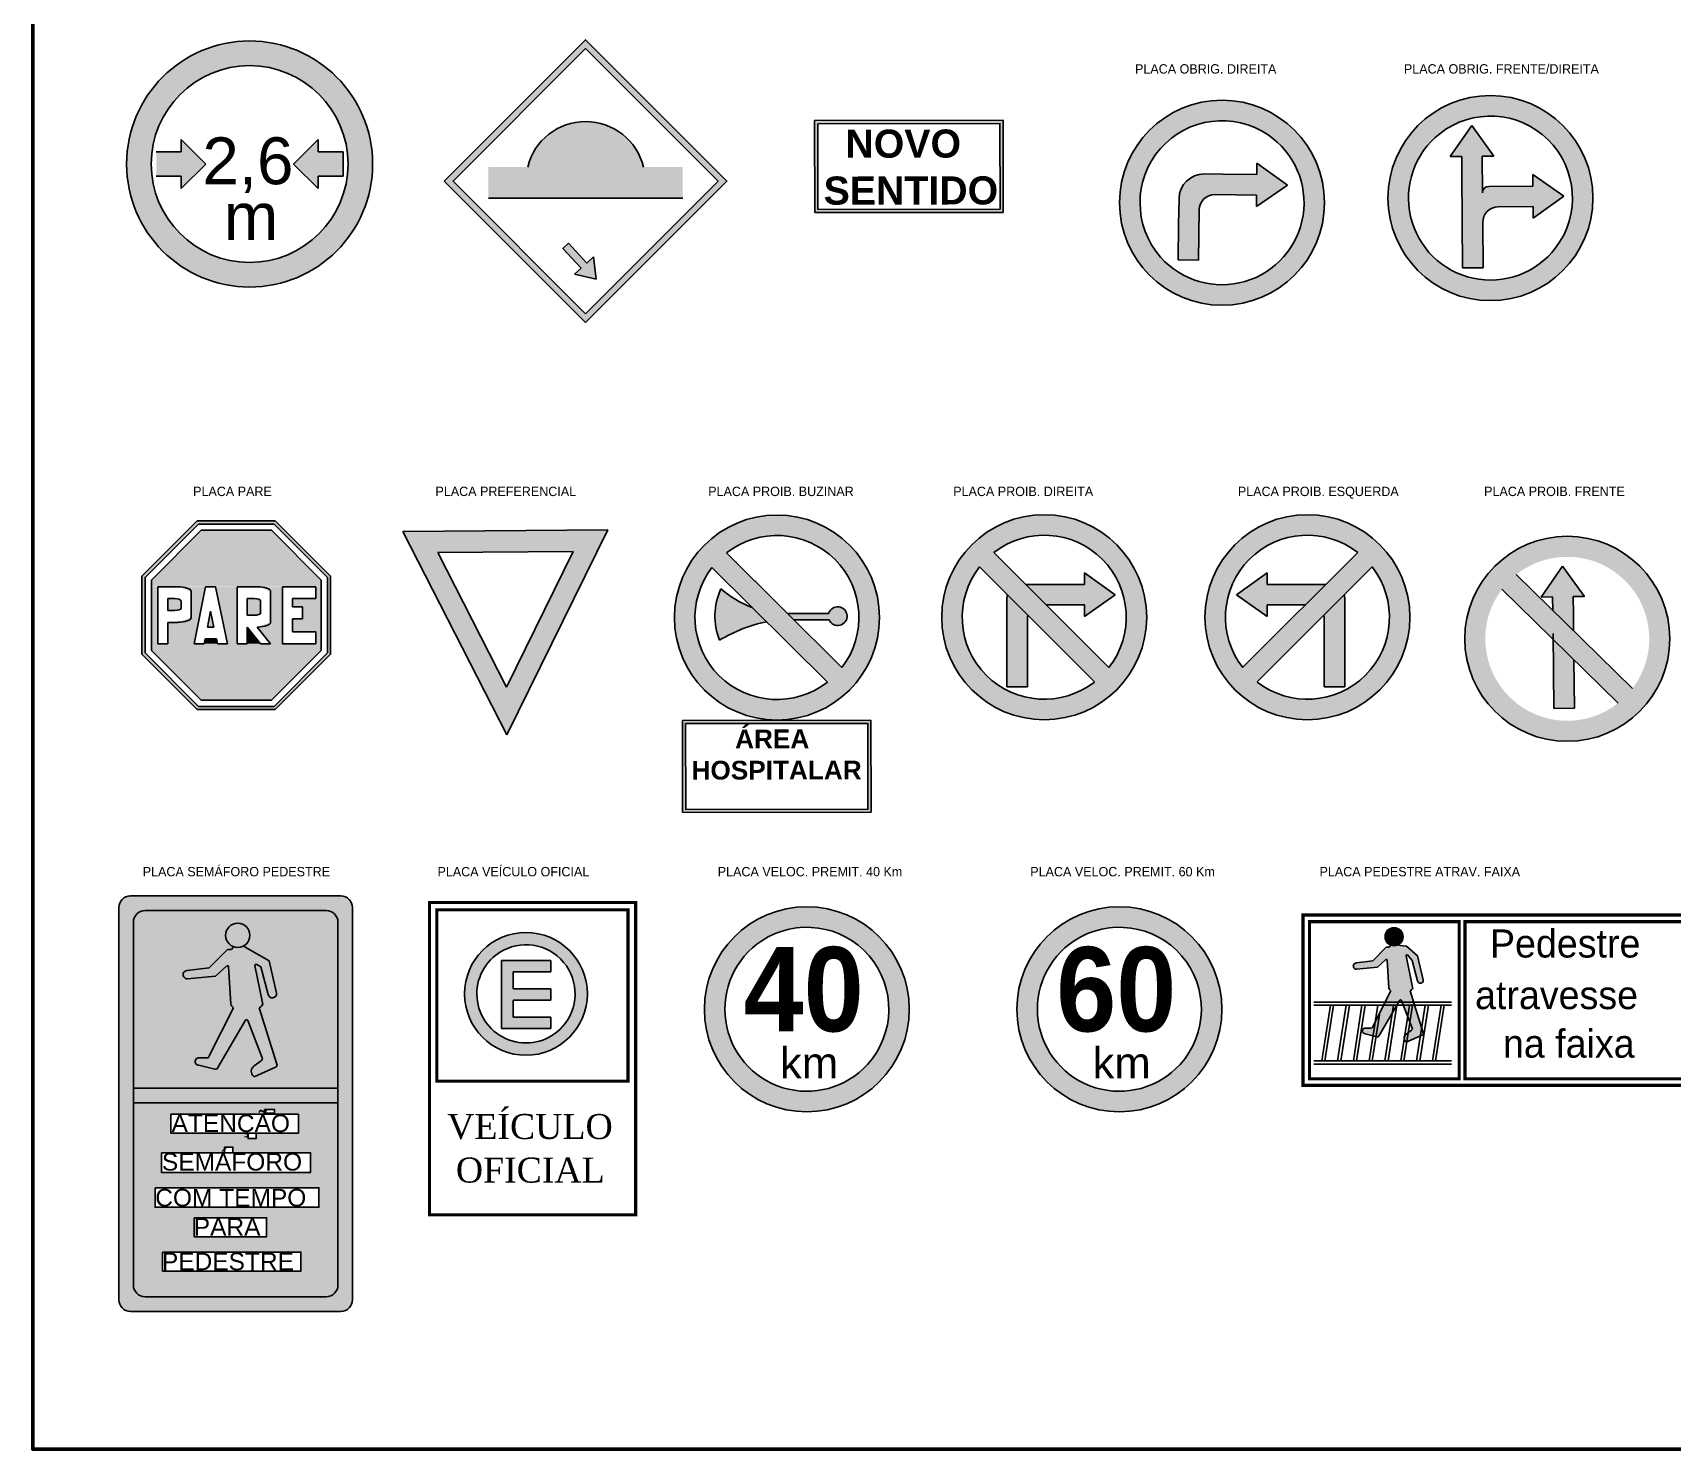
# Model space of a CAD drawing. Extents: x 297 to 442, y 45 to 130.
# Drawn here: x 297.2 to 349.6, y 44.8 to 90.1 of the extents above; entities that cross this region are included whole.
import ezdxf

# ---------------------------------------------------------------- set-up
doc = ezdxf.new("R2010")
doc.units = 0
doc.linetypes.add('ACAD_ISO03W100', pattern=[30, 12, -18])
doc.layers.get('0').update_dxf_attribs({"linetype": 'CONTINUOUS'})
for name, color, linetype in [('712', 255, 'CONTINUOUS'), ('DIREITA', 7, 'CONTINUOUS'), ('LOMBADA', 7, 'CONTINUOUS'), ('PARE-PLACA', 7, 'CONTINUOUS'), ('PAREDES', 7, 'CONTINUOUS'), ('PASSNOVO', 3, 'CONTINUOUS'), ('RAMPA', 10, 'CONTINUOUS'), ('SINALIZ', 7, 'CONTINUOUS'), ('SINALVERTICAL', 1, 'CONTINUOUS')]:
    doc.layers.add(name, color=color, linetype=linetype)
doc.styles.add('ARIAL', font='ARIAL.TTF')
doc.styles.add('PLACA', font='ARIBLK.TTF')
doc.styles.add('STYLE1', font='TIMES.TTF')
doc.styles.add('TESTO1', font='swissk.ttf')

# ---------------------------------------------------------------- blocks, each defined once
blk = doc.blocks.new('PARE')
at = {"layer": 'SINALIZ', "color": 1, "linetype": 'Continuous'}
for p, q in [((0.033, 1.62), (0.033, 0.02)), ((0.233, 1.62), (0.033, 1.62)), ((0.366, 0.754), (0.366, 1.487)), ((0.512, 1.621), (0.396, 0.021)), ((0.612, 1.621), (0.512, 1.621)), ((0.612, 1.621), (0.729, 0.021)), ((0.829, 1.621), (0.829, 0.021)), ((1.029, 1.621), (0.829, 1.621)), ((1.162, 0.621), (1.162, 1.487)), ((1.282, 1.621), (1.282, 0.021)), ((1.616, 1.621), (1.282, 1.621)), ((1.616, 1.287), (1.616, 1.621)), ((0.2, 1.287), (0.133, 1.287)), ((0.133, 1.287), (0.133, 0.954)), ((0.266, 1.02), (0.266, 1.22)), ((0.929, 1.287), (0.929, 0.821)), ((0.929, 1.287), (0.996, 1.287)), ((1.062, 0.887), (1.062, 1.221)), ((1.616, 1.287), (1.382, 1.287)), ((1.382, 1.287), (1.382, 1.054)), ((1.482, 1.054), (1.382, 1.054)), ((1.482, 1.054), (1.482, 0.721)), ((0.2, 0.954), (0.133, 0.954)), ((0.562, 0.931), (0.53, 0.487)), ((0.562, 0.931), (0.595, 0.487)), ((0.929, 0.821), (0.996, 0.821)), ((1.482, 0.721), (1.382, 0.721)), ((1.382, 0.721), (1.382, 0.354)), ((0.233, 0.62), (0.133, 0.62)), ((0.133, 0.62), (0.133, 0.02)), ((0.53, 0.487), (0.595, 0.487)), ((0.929, 0.487), (0.929, 0.021)), ((0.929, 0.487), (1.062, 0.021)), ((1.029, 0.487), (1.162, 0.021)), ((1.029, 0.487), (1.029, 0.487)), ((1.382, 0.354), (1.616, 0.354)), ((1.616, 0.021), (1.616, 0.354)), ((0.033, 0.02), (0.133, 0.02)), ((0.396, 0.021), (0.496, 0.021)), ((0.506, 0.154), (0.496, 0.021)), ((0.506, 0.154), (0.619, 0.154)), ((0.619, 0.154), (0.629, 0.021)), ((0.629, 0.021), (0.729, 0.021)), ((0.829, 0.021), (0.929, 0.021)), ((1.062, 0.021), (1.162, 0.021)), ((1.282, 0.021), (1.616, 0.021))]:
    blk.add_line(p, q, dxfattribs=at)
for centre, radius, start, end in [((0.233, 1.487), 0.133, 0, 90), ((1.029, 1.487), 0.133, 0, 90), ((0.2, 1.22), 0.0667, 0, 90), ((0.996, 1.221), 0.0667, 0, 90), ((0.2, 1.02), 0.0667, 270, 0), ((0.996, 0.887), 0.0667, 270, 360), ((0.233, 0.754), 0.133, 270, 0), ((1.029, 0.621), 0.133, 270, 0)]:
    blk.add_arc(centre, radius, start, end, dxfattribs=at)
blk = doc.blocks.new('A$C071C17DF')
at = {"layer": 'PASSNOVO', "xscale": 2, "yscale": 1.5, "zscale": 2}
blk.add_blockref('PARE', (-0.066, -0.031), dxfattribs=at)
blk = doc.blocks.new('DIREITA')
h = blk.add_hatch(color=1)
h.paths.add_polyline_path([(-3.281, 0, 1), (3.281, 0, 1)], flags=17)
h.paths.add_polyline_path([(1.446, 2.191, 0.881917), (-1.944, -1.764, 1.133893)])
blk.add_hatch(color=7).paths.add_polyline_path([(1.102, 0.259), (1.102, -0.108), (2.086, 0.587), (1.102, 1.28), (1.102, 0.915), (0.018, 0.915), (-0.577, 0.915, 0.411975), (-1.377, 0.122), (-1.381, -0.713), (-1.382, -1.847), (-0.726, -1.847), (-0.726, -0.241, -0.414214), (-0.226, 0.259)])
at = {"color": 7}
for p, q in [((1.102, 1.28), (1.102, 0.915)), ((2.086, 0.587), (1.102, 1.28)), ((-0.577, 0.915), (0.018, 0.915)), ((0.018, 0.915), (1.102, 0.915)), ((2.086, 0.587), (1.102, -0.108)), ((-1.381, -0.713), (-1.377, 0.117)), ((-0.226, 0.259), (1.102, 0.259)), ((1.102, 0.259), (1.102, -0.108)), ((-0.726, -1.847), (-0.726, -0.241)), ((-1.382, -1.847), (-1.381, -0.713)), ((-1.382, -1.847), (-0.726, -1.847))]:
    blk.add_line(p, q, dxfattribs=at)
blk.add_circle((0, 0), 3.281, dxfattribs=at)
for centre, radius, start, end in [((0, 0), 2.625, 56.5828, 222.2213), ((0, 0), 2.625, 222.2213, 56.5828), ((-0.577, 0.115), 0.8, 90, 179.8987), ((-0.226, -0.241), 0.5, 90, 180)]:
    blk.add_arc(centre, radius, start, end, dxfattribs=at)
blk = doc.blocks.new('TOTAL')
h = blk.add_hatch(color=1)
edge = h.paths.add_edge_path(flags=17)
edge.add_ellipse((46.665, -45.044), major_axis=(2.688, 1.882), ratio=1, start_angle=145.428, end_angle=325.428, ccw=False)
edge.add_ellipse((46.665, -45.044), major_axis=(2.688, 1.882), ratio=1, start_angle=-34.572, end_angle=145.428, ccw=False)
edge = h.paths.add_edge_path()
edge.add_ellipse((46.665, -45.044), major_axis=(2.15, 1.506), ratio=1, start_angle=-72.3913, end_angle=93.2472, ccw=False)
edge.add_ellipse((46.665, -45.044), major_axis=(2.15, 1.506), ratio=1, start_angle=93.2472, end_angle=287.6087, ccw=False)
h = blk.add_hatch(color=7)
h.paths.add_polyline_path([(25.028, -42.562), (25.032, -45.509), (31.065, -45.501), (31.061, -42.554)])
h.paths.add_polyline_path([(30.962, -42.654), (30.965, -45.401), (25.132, -45.408), (25.128, -42.662)], flags=16)
for color, points in [(7, [(45.772, -47.277), (46.428, -47.272), (46.417, -45.83, -0.414214), (46.914, -45.326), (48.029, -45.317), (48.032, -45.685), (49.01, -44.982), (48.021, -44.294), (48.024, -44.661), (46.609, -44.672, 0.414219), (46.41, -44.873, -0.000004), (46.41, -44.873), (46.401, -43.704), (46.768, -43.701), (46.066, -42.722), (45.378, -43.711), (45.745, -43.709), (45.749, -44.259)]), (256, [(6.173, -68.64, 1), (6.951, -68.64, 1)]), (256, [(43.288, -68.684, 1), (43.869, -68.684, 1)]), (7, [(7.113, -69.609, -0.644611), (7.168, -69.569), (7.298, -69.643), (7.534, -70.528, 0.943636), (7.806, -70.489), (7.566, -69.451), (6.803, -69.017), (6.765, -68.971, -0.230021), (6.426, -69.004), (6.357, -69.088), (6.229, -69.088), (5.646, -69.68), (4.946, -69.766, 1.021295), (4.95, -70.03), (5.848, -69.949), (6.211, -69.62, -0.655325), (6.269, -69.642), (6.338, -70.832, 0.187181), (6.372, -70.905), (6.427, -70.956), (5.646, -72.492, -0.408084), (5.564, -72.565), (5.33, -72.557, 1.046282), (5.319, -72.796), (5.832, -72.927, 0.402521), (5.924, -72.869), (6.814, -71.359, -0.589364), (6.882, -71.371), (7.343, -72.557, -0.354083), (7.316, -72.651), (7.084, -72.815, 0.506965), (7.084, -73.166), (7.772, -72.86, 0.381723), (7.814, -72.765), (7.246, -70.963), (7.312, -70.917, 0.299146), (7.358, -70.804)]), (256, [(43.966, -69.299, -0.679123), (44.01, -69.267), (44.161, -69.444), (44.332, -70.093, 1.051453), (44.508, -70.065), (44.328, -69.29), (43.974, -68.991), (43.759, -68.965), (43.73, -68.931, -0.230021), (43.477, -68.956), (43.426, -69.019), (43.33, -69.019), (42.895, -69.46), (42.372, -69.524, 1.021295), (42.375, -69.722), (43.046, -69.662), (43.317, -69.416, -0.655325), (43.36, -69.432), (43.412, -70.321, 0.187181), (43.437, -70.375), (43.478, -70.414), (42.895, -71.56, -0.408084), (42.834, -71.615), (42.659, -71.609, 1.046282), (42.651, -71.787), (43.034, -71.885, 0.402521), (43.102, -71.842), (43.767, -70.714, -0.589364), (43.818, -70.723), (44.162, -71.608, -0.354083), (44.142, -71.679), (43.968, -71.802, 0.506965), (43.968, -72.063), (44.482, -71.835, 0.381723), (44.514, -71.764), (44.089, -70.419), (44.139, -70.384, 0.30019), (44.173, -70.299)]), (256, [(16.587, -69.811), (16.587, -69.444), (15.007, -69.444), (15.007, -71.622), (16.587, -71.622), (16.587, -71.255), (15.381, -71.255), (15.381, -70.716), (16.587, -70.716), (16.587, -70.35), (15.381, -70.35), (15.381, -69.811)]), (7, [(9.769, -73.532), (3.22, -73.532), (3.22, -74), (9.769, -74)])]:
    blk.add_hatch(color=color).paths.add_polyline_path(points)
at = {"linetype": 'Continuous'}
h = blk.add_hatch(color=1, dxfattribs=at)
h.paths.add_polyline_path([(20.542, -58.468, 1), (27.104, -58.468, 1)])
h.paths.add_polyline_path([(25.44, -60.536, -0.881917), (21.743, -56.866)])
h.paths.add_polyline_path([(22.206, -56.4, -0.881917), (25.902, -60.07)])
h = blk.add_hatch(color=1)
h.paths.add_polyline_path([(29.098, -58.458, 1), (35.66, -58.458, 1)])
h.paths.add_polyline_path([(34.453, -60.067, 0.881917), (30.77, -56.384)], flags=16)
h.paths.add_polyline_path([(33.989, -60.531), (30.306, -56.848, 0.881917)], flags=16)
h = blk.add_hatch(color=1)
h.paths.add_polyline_path([(37.525, -58.458, 1), (44.087, -58.458, 1)])
h.paths.add_polyline_path([(42.416, -56.384), (38.732, -60.067, -0.881917)], flags=16)
h.paths.add_polyline_path([(42.88, -56.848, -0.881917), (39.196, -60.531)], flags=16)
h = blk.add_hatch(color=1)
h.paths.add_polyline_path([(11.845, -55.713), (15.178, -62.226), (18.408, -55.66)])
h.paths.add_polyline_path([(17.3, -56.356), (15.166, -60.695), (12.963, -56.39)], flags=16)
h = blk.add_hatch(color=1)
h.paths.add_polyline_path([(45.843, -59.185, 1), (52.405, -59.112, 1)])
h.paths.add_polyline_path([(51.215, -60.735, 0.881917), (47.491, -57.093)])
h.paths.add_polyline_path([(50.757, -61.204), (47.033, -57.562, 0.881917)])
h = blk.add_hatch(color=7)
h.paths.add_polyline_path([(31.794, -57.409), (32.45, -58.065), (33.67, -58.065), (33.67, -58.432), (34.654, -57.737), (33.67, -57.042), (33.67, -57.409)])
h.paths.add_polyline_path([(31.842, -58.502, -0.060572), (31.855, -58.398), (31.199, -57.741, 0.060572), (31.186, -57.846), (31.186, -60.684), (31.842, -60.684)])
h = blk.add_hatch(color=7)
h.paths.add_polyline_path([(39.516, -57.409), (39.516, -57.042), (38.531, -57.737), (39.516, -58.432), (39.516, -58.065), (40.735, -58.065), (41.391, -57.409)])
h.paths.add_polyline_path([(41.343, -60.684), (41.999, -60.684), (41.999, -57.846, 0.060572), (41.987, -57.741), (41.33, -58.398, -0.060572), (41.343, -58.502)])
h = blk.add_hatch(color=7)
h.paths.add_polyline_path([(48.656, -57.808), (48.66, -58.236), (49.324, -58.885), (49.318, -58.351), (49.312, -57.8), (49.679, -57.796), (48.973, -56.82), (48.289, -57.812)])
h.paths.add_polyline_path([(48.695, -61.376), (49.352, -61.369), (49.334, -59.813), (48.671, -59.164)])
for points in [[(23.494, -58.604), (23.03, -58.143, -0.091094), (22.028, -57.555, 0.209572), (21.985, -59.197, -0.087862)], [(25.479, -58.342), (24.162, -58.342), (24.363, -58.542), (25.491, -58.542, 5.832351)]]:
    blk.add_hatch(color=7, dxfattribs=at).paths.add_polyline_path(points)
h = blk.add_hatch(color=7)
h.paths.add_polyline_path([(20.8, -61.763), (20.804, -64.71), (26.837, -64.702), (26.833, -61.755)])
h.paths.add_polyline_path([(26.733, -61.855), (26.737, -64.602), (20.904, -64.609), (20.9, -61.863)], flags=16)
h = blk.add_hatch(color=7)
h.paths.add_polyline_path([(2.752, -80.299, 0.414214), (3.127, -80.674), (9.862, -80.674, 0.414214), (10.236, -80.299), (10.236, -67.752, 0.414214), (9.862, -67.378), (3.127, -67.378, 0.414214), (2.752, -67.752)])
h.paths.add_polyline_path([(3.22, -68.22, -0.414214), (3.594, -67.845), (9.395, -67.845, -0.414214), (9.769, -68.22), (9.769, -79.832, -0.414214), (9.395, -80.206), (3.594, -80.206, -0.414214), (3.22, -79.832)], flags=16)
h = blk.add_hatch(color=2)
h.paths.add_polyline_path([(9.769, -68.22, 0.414214), (9.395, -67.845), (3.594, -67.845, 0.414214), (3.22, -68.22), (3.22, -73.532), (9.769, -73.532)])
h.paths.add_polyline_path([(7.806, -70.489, -0.943636), (7.534, -70.528), (7.298, -69.643), (7.168, -69.569, 0.644611), (7.113, -69.609), (7.358, -70.803, -0.30019), (7.312, -70.917), (7.246, -70.963), (7.814, -72.765, -0.381723), (7.772, -72.86), (7.084, -73.166, -0.518429), (7.09, -72.811), (7.316, -72.651, 0.335065), (7.345, -72.561), (6.881, -71.368, 0.566684), (6.814, -71.359), (5.924, -72.869, -0.431599), (5.825, -72.925), (5.319, -72.796, -1.046282), (5.33, -72.557), (5.566, -72.565, 0.400868), (5.646, -72.492), (6.427, -70.956), (6.372, -70.905, -0.191908), (6.338, -70.83), (6.269, -69.642, 0.604755), (6.215, -69.617), (5.848, -69.949), (4.965, -70.029, -1.079338), (4.946, -69.766), (5.646, -69.68), (6.229, -69.088), (6.357, -69.088), (6.426, -69.004, -0.313546), (6.173, -68.64, -1), (6.951, -68.64, -0.26118), (6.765, -68.971), (6.803, -69.017), (7.566, -69.451)], flags=16)
h = blk.add_hatch(color=1)
h.paths.add_polyline_path([(21.499, -71.005, 1), (28.062, -71.005, 1)])
h.paths.add_polyline_path([(26.724, -72.769, 0.881917), (23.335, -68.814, 1.133893)], flags=16)
h = blk.add_hatch(color=1)
h.paths.add_polyline_path([(31.505, -71.005, 1), (38.067, -71.005, 1)])
h.paths.add_polyline_path([(36.73, -72.769, 0.881917), (33.34, -68.814, 1.133893)], flags=16)
h = blk.add_hatch(color=1)
h.paths.add_polyline_path([(17.752, -70.512, 1), (13.823, -70.512, 1)])
h.paths.add_polyline_path([(14.82, -69.274, 1.133795), (17.033, -71.471, 0.881917)], flags=16)
h = blk.add_hatch(color=2)
h.paths.add_polyline_path([(9.769, -74), (3.22, -74), (3.22, -79.832, 0.414214), (3.594, -80.206), (9.395, -80.206, 0.414214), (9.769, -79.832)])
h.paths.add_polyline_path([(4.424, -74.975), (4.424, -74.366), (8.502, -74.366), (8.502, -74.975), (7.148, -74.975), (7.148, -75.144), (6.894, -75.144), (6.894, -74.975)], flags=16)
h.paths.add_polyline_path([(4.12, -75.6), (6.133, -75.6), (6.133, -75.414), (6.404, -75.414), (6.404, -75.6), (8.891, -75.6), (8.891, -76.225), (4.12, -76.225)], flags=16)
h.paths.add_polyline_path([(3.917, -76.716), (9.161, -76.716), (9.161, -77.341), (3.917, -77.341)], flags=16)
h.paths.add_polyline_path([(5.169, -77.679), (7.486, -77.679), (7.486, -78.287), (5.169, -78.287)], flags=16)
h.paths.add_polyline_path([(7.419, -74.333), (7.419, -74.214), (7.74, -74.214), (7.74, -74.333)], flags=16)
h.paths.add_polyline_path([(4.154, -78.778), (8.586, -78.778), (8.586, -79.386), (4.154, -79.386)], flags=16)
at = {"layer": 'LOMBADA'}
h = blk.add_hatch(color=7, dxfattribs=at)
h.paths.add_polyline_path([(17.696, -49.026), (22.222, -44.5), (17.696, -39.975), (13.171, -44.5)])
h.paths.add_polyline_path([(17.696, -48.743), (21.939, -44.5), (17.696, -40.258), (13.454, -44.5)], flags=16)
h = blk.add_hatch(color=7, dxfattribs=at)
edge = h.paths.add_edge_path()
edge.add_arc((17.696, -44.5), 1.907, 13.6502, 166.3498)
edge.add_line((15.843, -44.05), (14.585, -44.05))
edge.add_line((14.585, -44.05), (14.585, -45.05))
edge.add_line((14.585, -45.05), (20.808, -45.05))
edge.add_line((20.808, -45.05), (20.808, -44.05))
edge.add_line((20.808, -44.05), (19.549, -44.05))
blk.add_hatch(color=7, dxfattribs=at).paths.add_polyline_path([(17.151, -46.486), (17.736, -47.122), (17.945, -46.929), (18.04, -47.636), (17.344, -47.483), (17.552, -47.291), (16.967, -46.655)])
at = {"layer": 'PARE-PLACA'}
h = blk.add_hatch(color=1, dxfattribs=at)
h.paths.add_polyline_path([(3.496, -57.143), (3.496, -59.643), (5.264, -61.411), (7.764, -61.411), (9.532, -59.643), (9.532, -57.143), (7.764, -55.376), (5.264, -55.376)])
h.paths.add_polyline_path([(3.596, -57.185), (3.596, -59.602), (5.306, -61.311), (7.723, -61.311), (9.432, -59.602), (9.432, -57.185), (7.723, -55.476), (5.306, -55.476)], flags=16)
for points in [[(7.64, -55.676), (5.388, -55.676), (3.796, -57.268), (3.796, -57.471), (9.232, -57.471), (9.232, -57.268)], [(3.796, -59.305), (4.001, -59.305), (4.001, -57.481), (3.796, -57.481)], [(6.549, -57.481), (5.856, -57.481), (6.229, -59.305), (6.549, -59.305)], [(9.232, -57.481), (9.067, -57.481), (9.067, -57.861), (8.32, -57.861), (8.32, -58.127), (8.64, -58.127), (8.64, -58.507), (8.32, -58.507), (8.32, -58.925), (9.067, -58.925), (9.067, -59.305), (9.232, -59.305)], [(6.869, -58.773), (6.869, -59.305), (7.296, -59.305)], [(9.232, -59.519), (9.232, -59.305), (3.796, -59.305), (3.796, -59.519), (5.388, -61.111), (7.64, -61.111)], [(5.877, -59.153), (5.515, -59.153), (5.483, -59.305), (5.908, -59.305)]]:
    blk.add_hatch(color=1, dxfattribs=at).paths.add_polyline_path(points)
h = blk.add_hatch(color=1, dxfattribs=at)
edge = h.paths.add_edge_path()
edge.add_line((5.536, -57.481), (4.648, -57.481))
edge.add_ellipse((4.641, -57.633), major_axis=(0.427, 0), ratio=0.35625, start_angle=360, end_angle=450, ccw=False)
edge.add_line((5.068, -57.631), (5.068, -58.472))
edge.add_ellipse((4.641, -58.469), major_axis=(0.427, 0), ratio=0.35625, start_angle=270, end_angle=360, ccw=False)
edge.add_line((4.641, -58.621), (4.321, -58.621))
edge.add_line((4.321, -58.621), (4.321, -59.305))
edge.add_line((4.321, -59.305), (5.163, -59.305))
edge.add_line((5.163, -59.305), (5.536, -57.481))
h = blk.add_hatch(color=1, dxfattribs=at)
edge = h.paths.add_edge_path()
edge.add_line((8, -57.481), (7.201, -57.481))
edge.add_ellipse((7.189, -57.633), major_axis=(0.427, 0), ratio=0.35625, start_angle=360, end_angle=448.4459, ccw=False)
edge.add_line((7.616, -57.633), (7.616, -58.624))
edge.add_ellipse((7.189, -58.621), major_axis=(0.427, 0), ratio=0.35625, start_angle=270, end_angle=360, ccw=False)
edge.add_line((7.189, -58.773), (7.616, -59.305))
edge.add_line((7.616, -59.305), (8, -59.305))
edge.add_line((8, -59.305), (8, -57.481))
h = blk.add_hatch(color=1, dxfattribs=at)
edge = h.paths.add_edge_path()
edge.add_ellipse((4.535, -57.937), major_axis=(0.213, 0), ratio=0.35625, start_angle=360, end_angle=450)
edge.add_line((4.535, -57.861), (4.321, -57.861))
edge.add_line((4.321, -57.861), (4.321, -58.241))
edge.add_line((4.321, -58.241), (4.535, -58.241))
edge.add_ellipse((4.535, -58.165), major_axis=(0.213, 0), ratio=0.35625, start_angle=270, end_angle=360)
edge.add_line((4.748, -58.165), (4.748, -57.937))
h.paths.add_polyline_path([(5.696, -58.267), (5.592, -58.773), (5.799, -58.773)])
edge = h.paths.add_edge_path()
edge.add_ellipse((7.083, -57.937), major_axis=(-0.213, 0), ratio=0.35625, start_angle=180, end_angle=270)
edge.add_line((7.083, -57.861), (6.869, -57.861))
edge.add_line((6.869, -57.861), (6.869, -58.393))
edge.add_line((6.869, -58.393), (7.083, -58.393))
edge.add_ellipse((7.083, -58.317), major_axis=(0.213, 0), ratio=0.35625, start_angle=270, end_angle=360)
edge.add_line((7.296, -58.317), (7.296, -57.937))
at = {"layer": 'SINALVERTICAL', "linetype": 'ByBlock'}
h = blk.add_hatch(color=256, dxfattribs=at)
h.paths.add_polyline_path([(3.005, -43.954, 1), (10.88, -43.954, 1)])
h.paths.add_polyline_path([(10.092, -43.954, -1), (3.792, -43.954, -1)], flags=16)
h.paths.add_polyline_path([(5.713, -46.659), (8.265, -46.659), (8.265, -44.992), (5.713, -44.992)], flags=8)
h.paths.add_polyline_path([(4.981, -45.348), (8.795, -45.348), (8.795, -42.643), (4.981, -42.643)], flags=8)
for points in [[(4.752, -43.562), (3.952, -43.562), (3.952, -44.347), (4.752, -44.347), (4.752, -44.739), (5.537, -43.954), (4.752, -43.169)], [(8.347, -43.954), (9.132, -44.739), (9.132, -44.347), (9.932, -44.347), (9.932, -43.562), (9.132, -43.562), (9.132, -43.169)]]:
    blk.add_hatch(color=0, dxfattribs=at).paths.add_polyline_path(points)
at = {"color": 7}
for p, q in [((25.028, -42.562), (31.061, -42.554)), ((25.032, -45.509), (25.028, -42.562)), ((31.061, -42.554), (31.065, -45.501)), ((46.066, -42.722), (45.378, -43.711)), ((46.066, -42.722), (46.768, -43.701)), ((45.378, -43.711), (45.745, -43.709)), ((45.749, -44.259), (45.745, -43.709)), ((46.401, -43.704), (46.768, -43.701)), ((46.41, -44.873), (46.401, -43.704)), ((45.772, -47.277), (45.749, -44.259)), ((49.01, -44.982), (48.021, -44.294)), ((48.021, -44.294), (48.024, -44.661)), ((46.609, -44.672), (48.024, -44.661)), ((49.01, -44.982), (48.032, -45.685)), ((31.065, -45.501), (25.032, -45.509)), ((46.914, -45.326), (48.029, -45.317)), ((48.029, -45.317), (48.032, -45.685)), ((46.428, -47.272), (46.417, -45.83)), ((45.772, -47.277), (46.428, -47.272)), ((11.845, -55.713), (18.408, -55.66)), ((11.845, -55.713), (15.178, -62.226)), ((15.178, -62.226), (18.408, -55.66)), ((12.963, -56.39), (17.3, -56.356)), ((12.963, -56.39), (15.166, -60.695)), ((15.166, -60.695), (17.3, -56.356)), ((25.902, -60.07), (22.206, -56.4)), ((25.902, -60.07), (22.206, -56.4)), ((34.453, -60.067), (30.77, -56.384)), ((38.732, -60.067), (42.416, -56.384)), ((25.44, -60.536), (21.743, -56.866)), ((22.519, -56.711), (22.519, -56.685)), ((33.989, -60.531), (30.306, -56.848)), ((33.67, -57.042), (33.67, -57.409)), ((34.654, -57.737), (33.67, -57.042)), ((38.531, -57.737), (39.516, -57.042)), ((39.196, -60.531), (42.88, -56.848)), ((39.516, -57.042), (39.516, -57.409)), ((51.215, -60.735), (47.491, -57.093)), ((48.973, -56.82), (48.289, -57.812)), ((48.973, -56.82), (49.679, -57.796)), ((23.134, -57.322), (23.134, -57.295)), ((31.794, -57.409), (33.67, -57.409)), ((41.391, -57.409), (39.516, -57.409)), ((50.757, -61.204), (47.033, -57.562)), ((31.186, -60.684), (31.186, -57.846)), ((32.45, -58.065), (33.67, -58.065)), ((34.654, -57.737), (33.67, -58.432)), ((33.67, -58.065), (33.67, -58.432)), ((38.531, -57.737), (39.516, -58.432)), ((40.735, -58.065), (39.516, -58.065)), ((39.516, -58.065), (39.516, -58.432)), ((41.999, -60.684), (41.999, -57.846)), ((48.656, -57.808), (48.289, -57.812)), ((48.661, -58.257), (48.656, -57.808)), ((49.679, -57.796), (49.312, -57.8)), ((49.318, -58.351), (49.312, -57.8)), ((31.842, -60.684), (31.842, -58.502)), ((41.343, -60.684), (41.343, -58.502)), ((49.324, -58.885), (49.318, -58.351)), ((48.695, -61.376), (48.669, -58.977)), ((49.352, -61.369), (49.334, -59.813)), ((31.186, -60.684), (31.842, -60.684)), ((41.999, -60.684), (41.343, -60.684)), ((49.352, -61.369), (48.695, -61.376)), ((20.8, -61.763), (26.833, -61.755)), ((20.804, -64.71), (20.8, -61.763)), ((26.833, -61.755), (26.837, -64.702)), ((26.837, -64.702), (20.804, -64.71)), ((6.229, -69.088), (5.646, -69.68)), ((6.357, -69.088), (6.229, -69.088)), ((6.428, -69.002), (6.357, -69.088)), ((6.76, -68.966), (6.803, -69.017)), ((6.803, -69.017), (7.566, -69.451)), ((43.33, -69.019), (42.895, -69.46)), ((43.426, -69.019), (43.33, -69.019)), ((43.479, -68.954), (43.426, -69.019)), ((43.727, -68.927), (43.759, -68.965)), ((43.759, -68.965), (43.974, -68.991)), ((43.974, -68.991), (44.328, -69.29)), ((44.01, -69.267), (44.161, -69.444)), ((5.646, -69.68), (4.946, -69.766)), ((5.848, -69.949), (6.211, -69.62)), ((6.269, -69.642), (6.338, -70.832)), ((7.113, -69.609), (7.358, -70.803)), ((7.168, -69.569), (7.298, -69.643)), ((7.298, -69.643), (7.534, -70.528)), ((7.806, -70.489), (7.566, -69.451)), ((15.007, -69.46), (15.007, -69.444)), ((42.895, -69.46), (42.372, -69.524)), ((42.375, -69.722), (43.046, -69.662)), ((43.046, -69.662), (43.317, -69.416)), ((43.36, -69.432), (43.412, -70.321)), ((43.965, -69.296), (44.173, -70.299)), ((44.161, -69.444), (44.332, -70.093)), ((44.508, -70.065), (44.328, -69.29)), ((4.95, -70.03), (5.848, -69.949)), ((43.478, -70.414), (42.895, -71.56)), ((43.102, -71.842), (43.767, -70.714)), ((43.437, -70.375), (43.478, -70.414)), ((43.817, -70.721), (44.162, -71.608)), ((44.139, -70.384), (44.089, -70.419)), ((44.514, -71.764), (44.089, -70.419)), ((6.427, -70.956), (5.646, -72.492)), ((5.924, -72.869), (6.814, -71.359)), ((6.372, -70.905), (6.427, -70.956)), ((6.881, -71.368), (7.343, -72.557)), ((7.312, -70.917), (7.246, -70.963)), ((7.814, -72.765), (7.246, -70.963)), ((42.651, -71.787), (43.034, -71.885)), ((42.834, -71.615), (42.659, -71.609)), ((44.142, -71.679), (43.968, -71.802)), ((43.968, -72.063), (44.482, -71.835)), ((5.319, -72.796), (5.832, -72.927)), ((5.564, -72.565), (5.33, -72.557)), ((7.316, -72.651), (7.084, -72.815)), ((7.084, -73.166), (7.772, -72.86))]:
    blk.add_line(p, q, dxfattribs=at)
at = {"color": 7, "linetype": 'Continuous'}
for p, q in [((25.479, -58.342), (24.162, -58.342)), ((25.491, -58.542), (24.363, -58.542)), ((41.015, -70.779), (45.415, -70.779)), ((41.015, -70.879), (45.415, -70.879)), ((41.263, -72.658), (41.54, -70.879)), ((41.364, -72.658), (41.641, -70.879)), ((41.769, -72.658), (42.046, -70.879)), ((41.87, -72.658), (42.147, -70.879)), ((42.275, -72.658), (42.552, -70.879)), ((42.376, -72.658), (42.653, -70.879)), ((42.781, -72.658), (43.058, -70.879)), ((42.882, -72.658), (43.112, -71.183)), ((43.287, -72.658), (43.564, -70.879)), ((43.388, -72.658), (43.665, -70.879)), ((43.793, -72.658), (44.07, -70.879)), ((43.894, -72.658), (44.171, -70.879)), ((44.299, -72.658), (44.576, -70.879)), ((44.4, -72.658), (44.677, -70.879)), ((44.805, -72.658), (45.082, -70.879)), ((44.906, -72.658), (45.184, -70.879)), ((41.015, -72.658), (45.415, -72.658)), ((41.015, -72.758), (45.415, -72.758))]:
    blk.add_line(p, q, dxfattribs=at)
for p, q in [((9.862, -67.378), (3.127, -67.378)), ((2.752, -67.752), (2.752, -80.299)), ((3.22, -68.22), (3.22, -79.832)), ((9.395, -67.845), (3.594, -67.845)), ((9.769, -79.832), (9.769, -68.22)), ((10.236, -80.299), (10.236, -67.752)), ((15.007, -69.444), (16.587, -69.444)), ((15.007, -69.444), (15.007, -71.622)), ((16.587, -69.444), (16.587, -69.811)), ((15.381, -69.811), (16.587, -69.811)), ((15.381, -69.811), (15.381, -70.35)), ((15.381, -70.35), (16.587, -70.35)), ((15.381, -70.716), (16.587, -70.716)), ((15.381, -70.716), (15.381, -71.255)), ((16.587, -70.35), (16.587, -70.716)), ((15.381, -71.255), (16.587, -71.255)), ((16.587, -71.255), (16.587, -71.622)), ((15.007, -71.622), (16.587, -71.622)), ((3.22, -73.532), (9.769, -73.532)), ((3.22, -74), (9.769, -74)), ((3.594, -80.206), (9.395, -80.206)), ((3.127, -80.674), (9.862, -80.674))]:
    blk.add_line(p, q)
at = {"color": 107, "lineweight": 50}
blk.add_lwpolyline([(89.578, -85.085), (0, -85.085), (0, 0), (89.578, 0)], close=True, dxfattribs=at)
at = {"color": 7}
for points in [[(25.128, -42.662), (30.962, -42.654), (30.965, -45.401), (25.132, -45.408)], [(20.9, -61.863), (26.733, -61.855), (26.737, -64.602), (20.904, -64.609)]]:
    blk.add_lwpolyline(points, close=True, dxfattribs=at)
at = {"color": 7, "const_width": 0.1}
for points in [[(12.701, -77.585), (19.301, -77.585), (19.301, -67.585), (12.701, -67.585)], [(12.935, -67.825), (19.053, -67.825), (19.053, -73.305), (12.935, -73.305)]]:
    blk.add_lwpolyline(points, close=True, dxfattribs=at)
at = {"color": 3, "linetype": 'Continuous', "const_width": 0.1}
for points in [[(40.664, -73.44), (54.444, -73.44), (54.444, -67.987), (40.664, -67.987)], [(40.873, -73.229), (45.662, -73.229), (45.662, -68.2), (40.873, -68.2)], [(45.85, -73.229), (54.26, -73.229), (54.26, -68.2), (45.85, -68.2)]]:
    blk.add_lwpolyline(points, close=True, dxfattribs=at)
at = {"color": 2}
for points in [[(4.424, -74.366), (8.502, -74.366), (8.502, -74.975), (4.424, -74.975)], [(7.419, -74.214), (7.74, -74.214), (7.74, -74.333), (7.419, -74.333)], [(6.894, -74.975), (7.148, -74.975), (7.148, -75.144), (6.894, -75.144)], [(6.133, -75.414), (6.404, -75.414), (6.404, -75.6), (6.133, -75.6)], [(4.12, -75.6), (8.891, -75.6), (8.891, -76.225), (4.12, -76.225)], [(3.917, -76.716), (9.161, -76.716), (9.161, -77.341), (3.917, -77.341)], [(5.169, -77.679), (7.486, -77.679), (7.486, -78.287), (5.169, -78.287)], [(4.154, -78.778), (8.586, -78.778), (8.586, -79.386), (4.154, -79.386)]]:
    blk.add_lwpolyline(points, close=True, dxfattribs=at)
at = {"color": 7}
for centre, radius in [((46.665, -45.044), 3.281), ((23.823, -58.468), 3.281), ((32.379, -58.458), 3.281), ((40.806, -58.458), 3.281), ((49.124, -59.148), 3.281), ((24.78, -71.005), 3.281), ((34.786, -71.005), 3.281), ((6.562, -68.64), 0.389), ((15.788, -70.512), 1.965), ((43.579, -68.684), 0.29)]:
    blk.add_circle(centre, radius, dxfattribs=at)
for centre, radius, start, end in [((46.665, -45.044), 2.625, 322.6087, 128.2472), ((46.665, -45.044), 2.625, 128.2472, 322.6087), ((46.61, -44.872), 0.2, 90.428, 180.428), ((46.917, -45.826), 0.5, 90.428, 180.428), ((23.823, -58.468), 2.625, 322.3888, 128.0273), ((32.379, -58.458), 2.625, 322.1808, 127.8192), ((40.806, -58.458), 2.625, 52.1808, 217.8192), ((23.823, -58.468), 2.625, 142.3888, 308.0273), ((32.379, -58.458), 2.625, 142.1808, 307.8192), ((40.806, -58.458), 2.625, 232.1808, 37.8192), ((31.623, -57.846), 0.438, 166.1349, 180), ((41.562, -57.846), 0.438, 0, 13.8651), ((32.28, -58.502), 0.438, 166.1349, 180), ((40.906, -58.502), 0.438, 0, 13.8651), ((24.78, -71.005), 2.625, 317.7787, 123.4172), ((34.786, -71.005), 2.625, 317.7787, 123.4172), ((15.788, -70.512), 1.572, 128.0322, 322.3839), ((15.788, -70.512), 1.572, 322.3888, 128.0273), ((24.78, -71.005), 2.625, 123.4172, 317.7787), ((34.786, -71.005), 2.625, 123.4172, 317.7787), ((43.994, -69.292), 0.0293, 58.2639, 188.4005), ((6.235, -69.644), 0.0335, 3.3429, 136.2942), ((7.149, -69.602), 0.0374, 60.3601, 191.5851), ((43.335, -69.433), 0.025, 3.3429, 136.2942), ((43.494, -70.315), 0.0828, 183.8658, 226.2737), ((44.092, -70.316), 0.0828, 304.858, 11.6949), ((44.421, -70.084), 0.0893, 186.3371, 12.0841), ((6.449, -70.824), 0.111, 183.8658, 226.2737), ((7.249, -70.826), 0.111, 304.858, 11.6949), ((7.669, -70.501), 0.138, 191.3215, 4.6772), ((43.79, -70.733), 0.0293, 23.1858, 141.3439), ((6.845, -71.384), 0.0392, 23.1858, 141.3439), ((42.651, -71.698), 0.0893, 84.8662, 270.0489), ((42.836, -71.556), 0.0585, 267.4576, 356.256), ((43.046, -71.828), 0.0585, 258.4844, 346.1877), ((44.064, -71.932), 0.162, 124.1528, 233.7668), ((44.108, -71.631), 0.0585, 305.193, 23.1858), ((44.458, -71.782), 0.0585, 293.9431, 17.5151), ((5.319, -72.676), 0.12, 84.8662, 270.0489), ((5.568, -72.487), 0.0784, 267.4576, 356.256), ((5.848, -72.85), 0.0784, 258.4844, 346.1877), ((7.212, -72.991), 0.217, 124.1528, 233.7668), ((7.271, -72.587), 0.0784, 305.193, 23.1858), ((7.74, -72.789), 0.0784, 293.9431, 17.5151)]:
    blk.add_arc(centre, radius, start, end, dxfattribs=at)
at = {"color": 7, "linetype": 'Continuous'}
for centre, radius, start, end in [((23.88, -58.424), 2.046, 154.8401, 202.1854), ((24.13, -55.121), 3.216, 229.1719, 249.9917), ((25.768, -58.424), 0.301, 202.9912, 164.0744), ((24.415, -63.16), 4.649, 101.4202, 121.5052), ((24.13, -55.121), 3.216, 270.4729, 270.5153)]:
    blk.add_arc(centre, radius, start, end, dxfattribs=at)
for centre, radius, start, end in [((3.127, -67.752), 0.374, 90, 180), ((9.862, -67.752), 0.374, 0, 90), ((3.594, -68.22), 0.374, 90, 180), ((9.395, -68.22), 0.374, 0, 90), ((4.945, -69.898), 0.132, 89.5767, 271.9911), ((42.372, -69.623), 0.0988, 89.5767, 271.9911), ((3.594, -79.832), 0.374, 180, 270), ((9.395, -79.832), 0.374, 270, 0), ((3.127, -80.299), 0.374, 180, 270), ((9.862, -80.299), 0.374, 270, 0)]:
    blk.add_arc(centre, radius, start, end)
at = {"layer": 'LOMBADA', "color": 7}
for p, q in [((14.585, -45.05), (20.808, -45.05)), ((16.967, -46.655), (17.151, -46.486)), ((16.967, -46.655), (17.552, -47.291)), ((17.151, -46.486), (17.736, -47.122)), ((17.736, -47.122), (17.945, -46.929)), ((18.04, -47.636), (17.945, -46.929)), ((17.344, -47.483), (17.552, -47.291)), ((18.04, -47.636), (17.344, -47.483))]:
    blk.add_line(p, q, dxfattribs=at)
for points in [[(17.696, -49.026), (22.222, -44.5), (17.696, -39.975), (13.171, -44.5)], [(17.696, -48.743), (21.939, -44.5), (17.696, -40.258), (13.454, -44.5)]]:
    blk.add_lwpolyline(points, close=True, dxfattribs=at)
blk.add_arc((17.696, -44.5), 1.907, 13.6502, 166.3498, dxfattribs=at)
at = {"layer": 'PARE-PLACA', "color": 1}
blk.add_lwpolyline([(5.264, -55.376), (7.764, -55.376), (9.532, -57.143), (9.532, -59.643), (7.764, -61.411), (5.264, -61.411), (3.496, -59.643), (3.496, -57.143), (5.264, -55.376)], dxfattribs=at)
for points in [[(5.306, -55.476), (7.723, -55.476), (9.432, -57.185), (9.432, -59.602), (7.723, -61.311), (5.306, -61.311), (3.596, -59.602), (3.596, -57.185)], [(5.388, -55.676), (7.64, -55.676), (9.232, -57.268), (9.232, -59.519), (7.64, -61.111), (5.388, -61.111), (3.796, -59.519), (3.796, -57.268)]]:
    blk.add_lwpolyline(points, close=True, dxfattribs=at)
at = {"layer": 'SINALVERTICAL', "color": 7}
for p, q in [((4.752, -43.169), (4.752, -43.562)), ((5.537, -43.954), (4.752, -43.169)), ((8.347, -43.954), (9.132, -43.169)), ((9.132, -43.169), (9.132, -43.562)), ((4.752, -43.562), (3.952, -43.562)), ((5.537, -43.954), (4.752, -44.739)), ((8.347, -43.954), (9.132, -44.739)), ((9.132, -43.562), (9.932, -43.562)), ((9.932, -44.347), (9.932, -43.562)), ((4.752, -44.347), (3.952, -44.347)), ((4.752, -44.739), (4.752, -44.347)), ((9.132, -44.347), (9.932, -44.347)), ((9.132, -44.739), (9.132, -44.347))]:
    blk.add_line(p, q, dxfattribs=at)
blk.add_circle((6.942, -43.954), 3.938, dxfattribs=at)
for start, end in [(0, 180), (180, 0)]:
    blk.add_arc((6.942, -43.954), 3.15, start, end, dxfattribs=at)
at = {"layer": 'DIREITA', "color": 7, "linetype": 'ACAD_ISO03W100', "rotation": 359.2558206283824}
blk.add_blockref('DIREITA', (38.071, -45.193), dxfattribs=at)
at = {"layer": 'PARE-PLACA', "color": 1, "xscale": 1.599999999976717, "yscale": 0.7599999997764826, "zscale": 1.6}
blk.add_blockref('A$C071C17DF', (4.001, -59.305), dxfattribs=at)
at = {"color": 7}
for s, p in [('Pedestre', (46.648, -69.35)), ('atravesse', (46.172, -71.001)), ('na faixa', (47.065, -72.555))]:
    blk.add_text(s, height=0.9, dxfattribs=at).set_placement(p)
at = {"color": 7, "style": 'PLACA', "width": 0.8}
for s, p in [('40', (22.759, -71.713)), ('60', (32.765, -71.713))]:
    blk.add_text(s, height=2.7, dxfattribs=at).set_placement(p)
at = {"style": 'TESTO1'}
for s, p in [('ATENÇÃO', (4.443, -74.936)), ('SEMÁFORO', (4.134, -76.168)), ('COM TEMPO', (3.921, -77.316)), ('PARA', (5.154, -78.251)), ('PEDESTRE', (4.134, -79.356))]:
    blk.add_text(s, height=0.5613, dxfattribs=at).set_placement(p)
at = {"color": 7, "width": 5.55579, "attachment_point": 1, "rotation": 0.0767}
for s, insert, char_height in [('\\fArial|b1|i0|c0|p34;  NOVO\\PSENTIDO', (25.315, -42.854), 0.9), ('\\fArial|b1|i0|c0|p34;      ÁREA\\PHOSPITALAR', (21.086, -62.055), 0.6)]:
    blk.add_mtext(s, dxfattribs=dict(at, insert=insert, char_height=char_height))
at = {"color": 7, "char_height": 1, "width": 4.6233, "attachment_point": 1}
for insert in [(23.921, -72.221), (33.927, -72.221)]:
    blk.add_mtext('\\fArial|b0|i0|c0|p34;km', dxfattribs=dict(at, insert=insert))
at = {"layer": '712', "color": 7, "style": 'STYLE1'}
for s, p in [('VEÍCULO', (13.265, -75.157)), ('OFICIAL', (13.544, -76.552))]:
    blk.add_text(s, height=0.8, dxfattribs=at).set_placement(p)
at = {"layer": 'RAMPA', "color": 7}
for s, p in [('PLACA OBRIG. DIREITA', (35.286, -41.059)), ('PLACA OBRIG. FRENTE/DIREITA', (43.894, -41.059)), ('PLACA PARE', (5.133, -54.581)), ('PLACA PREFERENCIAL', (12.891, -54.581)), ('PLACA PROIB. BUZINAR', (21.622, -54.581)), ('PLACA PROIB. DIREITA', (29.466, -54.581)), ('PLACA PROIB. ESQUERDA', (38.578, -54.581)), ('PLACA PROIB. FRENTE', (46.462, -54.581)), ('PLACA SEMÁFORO PEDESTRE', (3.52, -66.751)), ('PLACA VEÍCULO OFICIAL', (12.956, -66.751)), ('PLACA VELOC. PREMIT. 40 Km', (21.928, -66.751)), ('PLACA VELOC. PREMIT. 60 Km', (31.933, -66.751)), ('PLACA PEDESTRE ATRAV. FAIXA', (41.193, -66.751))]:
    blk.add_text(s, height=0.3, dxfattribs=at).set_placement(p)
at = {"layer": 'SINALVERTICAL', "color": 7, "style": 'ARIAL'}
for s, p in [('2,6', (5.432, -44.6)), ('m', (6.114, -46.381))]:
    blk.add_text(s, height=1.5, dxfattribs=at).set_placement(p)

msp = doc.modelspace()

# ---------------------------------------------------------------- block references
at = {"layer": 'PAREDES', "color": 7}
msp.add_blockref('TOTAL', (297.153, 129.866), dxfattribs=at)

doc.saveas('drawing.dxf')
